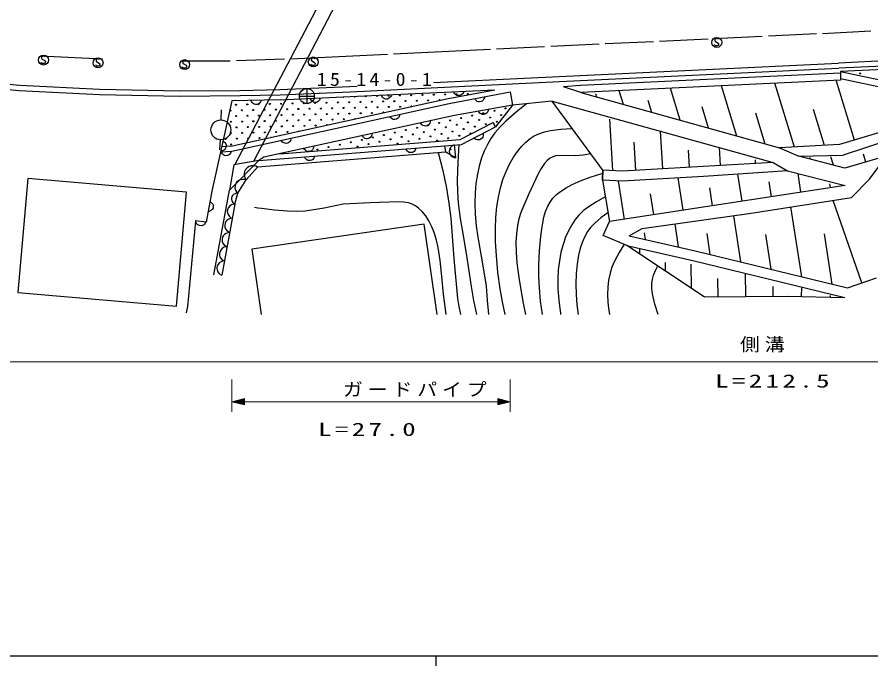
# Model space of a CAD drawing. Units: millimetres, scale not verified. Extents: x 40000 to 680000, y 20000 to 380000.
# Drawn here: x 126106 to 211504, y 204000 to 268929 of the extents above; entities that cross this region are included whole.
import ezdxf

# ---------------------------------------------------------------- set-up
doc = ezdxf.new("R2010")
doc.units = ezdxf.units.MM
doc.header["$LTSCALE"] = 1000
for name, color, linetype, lineweight in [('M-BGD', 7, 'Continuous', 25), ('M-STR-HTXT', 7, 'Continuous', 13), ('M-TTL-BAND', 7, 'Continuous', 25)]:
    doc.layers.add(name, color=color, linetype=linetype, lineweight=lineweight)
doc.layers.add('M-BMK-SRVR', color=3, linetype='Continuous')
doc.styles.add('ＭＳ ゴシック', font='')
doc.styles.get('ＭＳ ゴシック').set_extended_font_data('MS Gothic')

# ---------------------------------------------------------------- blocks, each defined once
blk = doc.blocks.new('BUHIN1')
at = {"color": 3, "linetype": 'Continuous', "lineweight": 25}
for p, q in [((-699, 262), (699, -262)), ((262, 699), (-262, -699))]:
    blk.add_line(p, q, dxfattribs=at)
blk.add_circle((0, 0), 746, dxfattribs=at)
blk = doc.blocks.new('BUHIN4')
at = {"color": 7, "linetype": 'Continuous', "lineweight": 25}
blk.add_circle((0, 0), 995, dxfattribs=at)
blk = doc.blocks.new('BUHIN5')
at = {"color": 7, "linetype": 'Continuous', "lineweight": 13}
for points in [[(0, 0), (1061, -731), (1280, -146)], [(240, -90), (1174, -206), (1021, -616)], [(357, -134), (1114, -234), (993, -556)], [(477, -179), (1053, -261), (966, -495)], [(594, -223), (993, -289), (938, -435)]]:
    blk.add_lwpolyline(points, close=True, dxfattribs=at)
for points in [[(120, -45), (1234, -179), (1048, -676), (123, -46)], [(922, -345), (714, -268), (933, -316), (911, -375), (714, -268)]]:
    blk.add_lwpolyline(points, dxfattribs=at)
blk = doc.blocks.new('BUHIN6')
at = {"color": 7, "linetype": 'Continuous', "lineweight": 13}
for points in [[(0, 0), (-1061, 731), (-1280, 146)], [(-240, 90), (-1174, 206), (-1021, 616)], [(-357, 134), (-1114, 234), (-993, 556)], [(-477, 179), (-1053, 261), (-966, 495)], [(-594, 223), (-993, 289), (-938, 435)]]:
    blk.add_lwpolyline(points, close=True, dxfattribs=at)
for points in [[(-120, 45), (-1234, 179), (-1048, 676), (-123, 46)], [(-922, 345), (-714, 268), (-933, 316), (-911, 375), (-714, 268)]]:
    blk.add_lwpolyline(points, dxfattribs=at)
blk = doc.blocks.new('BUHIN42')
at = {"color": 7, "linetype": 'Continuous', "lineweight": 25}
blk.add_lwpolyline([(373, 621), (202, 660), (36, 658), (-173, 619), (-330, 527), (-464, 409), (-580, 217), (-621, 43), (-628, -139), (-564, -342), (-486, -486), (-373, -621)], dxfattribs=at)
blk = doc.blocks.new('BUHIN53')
at = {"color": 7, "linetype": 'Continuous', "lineweight": 25}
blk.add_lwpolyline([(495, -71), (439, -179), (366, -267), (256, -362), (139, -406), (18, -424), (-136, -402), (-247, -351), (-348, -276), (-429, -153), (-474, -48), (-495, 71)], dxfattribs=at)
blk = doc.blocks.new('BUHIN54')
at = {"color": 7, "linetype": 'Continuous', "lineweight": 25}
blk.add_lwpolyline([(481, -138), (410, -237), (326, -315), (204, -394), (82, -421), (-41, -423), (-190, -380), (-293, -314), (-382, -226), (-445, -93), (-476, 17), (-481, 138)], dxfattribs=at)
blk = doc.blocks.new('BUHIN58')
at = {"color": 7, "linetype": 'Continuous', "lineweight": 25}
blk.add_lwpolyline([(495, -71), (439, -179), (366, -267), (256, -363), (139, -406), (17, -424), (-136, -402), (-247, -351), (-348, -276), (-429, -153), (-474, -48), (-495, 71)], dxfattribs=at)
blk = doc.blocks.new('BUHIN62')
at = {"color": 7, "linetype": 'Continuous', "lineweight": 25}
blk.add_lwpolyline([(476, -153), (403, -250), (316, -324), (192, -400), (69, -424), (-54, -421), (-201, -374), (-302, -305), (-389, -214), (-448, -79), (-476, 32), (-476, 153)], dxfattribs=at)
blk = doc.blocks.new('BUHIN67')
at = {"color": 7, "linetype": 'Continuous', "lineweight": 25}
blk.add_lwpolyline([(258, 248), (243, 285), (214, 315), (168, 343), (96, 370), (29, 376), (-36, 360), (-85, 320), (-108, 267), (-119, 231), (-118, 178), (-95, 140), (105, -104), (118, -156), (114, -222), (89, -276), (56, -315), (7, -344), (-73, -338), (-181, -298), (-225, -273), (-262, -236), (-286, -186), (-299, -120)], dxfattribs=at)
blk.add_circle((0, 0), 498, dxfattribs=at)

msp = doc.modelspace()

# ---------------------------------------------------------------- linework, layer by layer
at = {"layer": 'M-BGD'}
for p, q in [((162285, 281683), (147882, 254166)), ((163905, 281543), (149743, 254488)), ((211498, 267504), (206674, 267261)), ((279209, 267733), (208265, 264321)), ((189758, 266459), (184913, 266240)), ((195221, 266719), (190357, 266495)), ((200641, 266996), (195801, 266752)), ((206072, 267238), (201244, 267008)), ((279234, 267214), (208290, 263802)), ((173451, 265672), (163758, 265218)), ((178867, 265943), (174040, 265713)), ((184332, 266208), (179483, 265970)), ((134641, 264703), (128464, 265009)), ((163162, 265183), (153464, 264709)), ((239762, 264965), (208450, 263481)), ((147434, 264528), (142597, 264528)), ((152869, 264717), (148038, 264537)), ((180334, 262995), (208265, 264321)), ((180358, 262476), (208290, 263802)), ((208414, 263323), (182443, 262075)), ((208450, 263481), (208447, 262624)), ((208450, 263481), (215443, 262016)), ((116356, 262465), (126330, 261582)), ((116410, 262982), (126366, 262101)), ((159408, 261463), (180358, 262476)), ((167755, 262387), (180334, 262995)), ((208447, 262624), (182497, 261377)), ((203859, 255912), (201905, 262309)), ((209846, 256615), (208017, 262603)), ((208448, 262766), (215388, 261312)), ((126330, 261582), (134335, 261182)), ((126366, 262101), (134353, 261701)), ((134353, 261701), (142381, 261536)), ((142381, 261536), (148392, 261585)), ((148392, 261585), (152395, 261674)), ((152395, 261674), (159383, 261983)), ((152413, 261154), (159406, 261463)), ((159383, 261983), (160126, 262019)), ((159432, 260964), (173893, 261663)), ((169207, 260784), (173893, 261663)), ((169307, 260294), (175428, 261442)), ((175428, 261442), (175650, 260122)), ((182443, 262075), (180749, 261944)), ((182497, 261377), (180749, 261944)), ((182497, 261377), (202355, 255827)), ((186753, 260188), (186333, 261561)), ((192426, 258602), (191447, 261807)), ((198100, 257016), (196562, 262053)), ((134335, 261182), (142377, 261016)), ((142377, 261016), (148404, 261065)), ((147594, 260547), (145597, 251507)), ((147477, 256007), (169207, 260784)), ((152429, 260654), (147594, 260547)), ((148404, 261065), (152413, 261154)), ((152429, 260654), (159428, 260964)), ((179630, 260512), (175650, 260122)), ((179630, 260512), (201729, 254391)), ((184699, 253619), (179630, 260512)), ((184096, 260930), (183995, 261263)), ((189589, 259395), (189228, 260577)), ((146515, 258637), (146541, 259636)), ((147584, 255518), (169307, 260294)), ((175650, 260122), (169870, 259090)), ((175650, 260122), (173955, 257937)), ((195263, 257809), (194613, 259936)), ((206868, 256081), (205768, 259681)), ((169870, 259090), (150788, 254902)), ((200937, 256224), (199998, 259296)), ((170431, 256683), (173726, 258381)), ((170570, 256193), (173955, 257937)), ((173955, 257937), (173726, 258381)), ((185681, 253563), (185378, 258719)), ((214267, 257966), (208372, 256165)), ((190687, 253744), (190465, 257511)), ((146413, 256640), (146337, 255643)), ((152370, 255249), (170431, 256683)), ((188005, 253586), (187840, 256395)), ((214444, 256981), (208721, 255114)), ((146482, 255439), (147584, 255518)), ((147477, 256007), (146577, 255942)), ((169004, 255421), (150167, 253925)), ((150283, 254582), (170570, 256193)), ((169004, 255421), (168874, 256058)), ((169964, 254842), (169004, 255421)), ((169806, 256132), (169964, 254842)), ((193369, 253902), (193268, 255612)), ((196465, 254083), (196360, 255878)), ((208372, 256165), (202355, 255827)), ((202355, 255827), (204311, 254999)), ((147363, 251616), (150283, 254582)), ((150283, 254582), (147783, 254149)), ((150788, 254902), (150283, 254582)), ((199974, 254288), (199953, 254647)), ((204311, 254999), (208721, 255114)), ((208909, 253793), (204311, 254999)), ((205460, 254698), (205410, 254867)), ((207759, 254095), (207508, 254943)), ((213110, 255038), (208909, 253793)), ((211009, 254416), (210774, 255210)), ((211363, 252707), (213110, 255038)), ((147783, 254149), (147363, 251616)), ((149003, 252641), (150167, 253925)), ((194710, 253980), (186664, 253507)), ((201729, 254391), (194710, 253980)), ((201729, 254391), (203149, 253547)), ((184642, 252621), (184699, 253619)), ((184699, 253619), (184642, 252621)), ((186664, 253507), (184699, 253619)), ((194769, 252982), (186665, 252506)), ((192729, 249593), (192231, 252833)), ((203149, 253547), (194769, 252982)), ((198616, 250499), (198198, 253213)), ((203149, 253547), (208918, 252084)), ((204503, 251405), (204215, 253277)), ((127186, 252777), (126192, 241364)), ((143037, 251397), (127186, 252777)), ((148170, 251301), (149003, 252641)), ((186665, 252506), (184642, 252621)), ((184642, 252621), (185371, 248460)), ((208918, 252084), (185371, 248460)), ((186843, 248687), (186251, 252529)), ((201559, 250952), (201332, 252429)), ((207446, 251858), (207389, 252232)), ((209562, 250872), (211363, 252707)), ((142044, 239984), (143037, 251397)), ((145597, 251507), (145016, 248410)), ((145777, 243144), (147363, 251616)), ((147880, 250220), (148170, 251301)), ((189786, 249140), (189461, 251250)), ((195673, 250046), (195399, 251826)), ((147880, 250220), (146571, 243096)), ((199533, 249320), (209562, 250872)), ((210601, 242338), (207719, 250586)), ((204578, 242945), (203503, 249934)), ((143182, 239973), (143980, 248518)), ((145016, 248410), (143920, 248524)), ((188637, 247773), (199533, 249320)), ((198488, 244432), (197777, 249050)), ((166814, 248200), (149574, 245720)), ((168113, 239172), (166814, 248200)), ((184722, 247084), (185371, 248460)), ((187325, 247043), (188637, 247773)), ((192271, 245921), (191916, 248228)), ((187104, 246068), (184722, 247084)), ((187325, 247043), (193920, 245548)), ((188973, 246669), (188870, 247342)), ((195442, 245176), (195122, 247258)), ((201533, 243689), (200997, 247171)), ((207624, 242202), (206850, 247229)), ((187104, 246068), (193690, 244574)), ((194837, 240942), (187104, 246068)), ((149574, 245720), (150516, 239172)), ((188393, 245213), (188390, 245700)), ((193920, 245548), (209147, 241830)), ((190971, 243505), (190966, 244381)), ((193690, 244574), (208909, 240858)), ((193548, 241796), (193535, 244208)), ((196218, 240949), (196208, 242756)), ((198980, 240965), (198967, 243286)), ((209147, 241830), (212055, 242846)), ((201742, 240980), (201736, 241958)), ((204569, 240955), (204591, 241913)), ((126192, 241364), (142044, 239984)), ((194837, 240942), (203123, 240988)), ((203123, 240988), (208909, 240858)), ((207463, 240891), (207467, 241082)), ((143053, 239344), (143182, 239973))]:
    msp.add_line(p, q, dxfattribs=at)
for points in [[(150511, 260612), (150474, 260496), (150416, 260397), (150324, 260285), (150215, 260223), (150098, 260185), (149943, 260182), (149825, 260214), (149714, 260271), (149614, 260379), (149552, 260475), (149512, 260590)], [(156430, 260831), (156396, 260715), (156340, 260615), (156250, 260500), (156143, 260436), (156027, 260395), (155872, 260389), (155753, 260418), (155640, 260474), (155538, 260579), (155474, 260674), (155431, 260787)], [(172859, 260960), (172841, 260840), (172800, 260733), (172727, 260607), (172630, 260528), (172521, 260472), (172369, 260443), (172247, 260456), (172128, 260495), (172011, 260585), (171934, 260670), (171876, 260776)], [(177067, 260261), (176007, 259412), (174989, 258520), (174420, 257948), (173893, 257332), (173496, 256779), (173149, 256191), (172830, 255525), (172564, 254829), (172325, 254023), (172144, 253201), (172005, 252272), (171926, 251342), (171901, 250281), (171937, 249220), (172034, 248053), (172192, 246889), (172632, 244448), (173012, 241995), (173128, 240584), (173262, 239172)], [(173252, 259694), (173233, 259574), (173191, 259467), (173117, 259342), (173019, 259264), (172910, 259209), (172757, 259182), (172635, 259195), (172516, 259235), (172401, 259326), (172325, 259412), (172268, 259518)], [(172707, 257294), (172724, 257173), (172716, 257059), (172682, 256918), (172611, 256814), (172523, 256729), (172385, 256658), (172265, 256636), (172139, 256638), (172002, 256692), (171904, 256751), (171818, 256836)], [(174919, 239172), (174640, 240444), (174418, 241733), (174201, 243390), (174042, 245060), (173966, 246428), (173950, 247794), (173993, 248886), (174097, 249981), (174244, 250921), (174450, 251853), (174702, 252668), (175017, 253476), (175362, 254202), (175766, 254909), (176157, 255487), (176594, 256025), (176990, 256424), (177418, 256771), (177838, 257033), (178294, 257247), (178869, 257439), (179472, 257576), (180477, 257713), (181521, 257792), (181573, 257796), (181626, 257799)], [(146703, 256515), (146807, 256451), (146889, 256372), (146976, 256255), (147011, 256135), (147020, 256013), (146986, 255861), (146927, 255754), (146845, 255660), (146716, 255588), (146608, 255551), (146488, 255539)], [(147532, 255515), (147500, 255397), (147447, 255295), (147360, 255179), (147255, 255111), (147140, 255068), (146986, 255057), (146866, 255083), (146752, 255135), (146647, 255238), (146580, 255331), (146534, 255443)], [(168233, 255360), (168676, 253587), (169062, 251793), (169304, 250315), (169488, 248817), (169795, 244783), (170163, 240763), (170291, 239965), (170445, 239172)], [(169806, 256132), (169664, 256066), (169547, 255973), (169421, 255830), (169361, 255678), (169331, 255521), (169355, 255321), (169422, 255175), (169517, 255043), (169674, 254934), (169809, 254875), (169964, 254842)], [(172092, 239172), (171795, 240568), (171558, 241975), (171168, 244624), (170718, 247271), (170461, 248781), (170264, 250305), (170184, 251456), (170163, 252621), (170215, 254390), (170320, 256173)], [(183497, 255254), (182715, 255115), (181918, 255035), (180942, 255075), (180007, 255053), (179706, 254957), (179421, 254802), (179125, 254564), (178850, 254261), (178519, 253785), (178217, 253239), (177292, 251226), (176505, 249376), (176296, 248728), (176143, 248057), (176042, 247237), (176000, 246410), (176018, 245377), (176097, 244342), (176278, 242880), (176518, 241425), (176732, 240300), (176971, 239172)], [(150167, 253925), (149976, 254011), (149781, 254048), (149526, 254050), (149321, 253979), (149136, 253872), (148955, 253673), (148867, 253478), (148816, 253267), (148844, 253013), (148902, 252826), (149003, 252641)], [(178659, 239172), (178473, 240485), (178344, 241819), (178289, 242972), (178294, 244123), (178365, 245542), (178499, 246994), (178622, 247946), (178805, 248893), (178971, 249467), (179191, 250009), (179417, 250419), (179697, 250803), (180044, 251161), (180446, 251488), (181009, 251852), (181615, 252172), (182515, 252565), (183435, 252901), (184057, 253106), (184681, 253302)], [(149003, 252641), (148818, 252686), (148637, 252687), (148408, 252648), (148236, 252551), (148088, 252425), (147959, 252217), (147911, 252028), (147900, 251831), (147966, 251608), (148049, 251450), (148170, 251301)], [(148170, 251301), (148035, 251294), (147912, 251257), (147765, 251183), (147668, 251082), (147594, 250966), (147549, 250798), (147555, 250660), (147588, 250524), (147679, 250387), (147768, 250296), (147880, 250220)], [(145399, 250450), (145505, 250390), (145589, 250313), (145680, 250199), (145719, 250080), (145731, 249958), (145703, 249806), (145647, 249697), (145568, 249600), (145441, 249524), (145335, 249483), (145215, 249467)], [(169018, 239172), (168763, 241211), (168564, 243302), (168430, 244584), (168237, 245857), (168068, 246609), (167838, 247356), (167594, 247953), (167288, 248543), (166979, 249024), (166622, 249467), (166303, 249777), (165945, 250040), (165610, 250212), (165254, 250327), (164771, 250407), (164257, 250429), (161430, 250339), (158726, 250193), (156834, 249823), (154919, 249511), (154036, 249471), (153150, 249490), (151863, 249598), (150563, 249768), (150202, 249821), (149842, 249874)], [(184937, 250940), (184051, 250444), (183209, 249904), (182735, 249533), (182302, 249118), (181916, 248657), (181575, 248154), (181246, 247553), (180967, 246918), (180709, 246169), (180507, 245399), (180343, 244522), (180239, 243646), (180190, 242682), (180201, 241722), (180279, 240607), (180419, 239488), (180443, 239330), (180468, 239172)], [(144965, 248416), (144914, 248305), (144844, 248215), (144738, 248115), (144623, 248067), (144502, 248044), (144348, 248060), (144235, 248107), (144131, 248178), (144046, 248297), (143996, 248400), (143971, 248519)], [(185214, 249362), (184504, 248837), (183843, 248275), (183480, 247890), (183164, 247468), (182879, 246975), (182645, 246447), (182428, 245794), (182263, 245104), (182119, 244189), (182033, 243258), (181994, 242215), (182014, 241174), (182093, 240167), (182227, 239172)], [(186815, 246191), (186310, 245371), (185855, 244516), (185608, 243917), (185417, 243293), (185273, 242613), (185187, 241909), (185157, 241160), (185187, 240413), (185256, 239789), (185361, 239172)], [(190209, 239172), (189907, 240189), (189658, 241244), (189593, 241765), (189589, 242277), (189644, 242692), (189759, 243096), (189956, 243563), (190187, 244024)]]:
    msp.add_lwpolyline(points, dxfattribs=at)
for centre in [(210436, 263295), (160445, 260433), (161576, 260458), (162129, 261036), (162707, 260483), (163260, 261061), (163838, 260508), (164391, 261087), (164969, 260534), (165522, 261112), (166100, 260559), (166653, 261137), (167231, 260584), (167784, 261162), (168915, 261187), (170047, 261212), (171178, 261238), (147450, 259578), (148003, 260156), (148581, 259603), (149134, 260181), (149712, 259628), (150265, 260206), (150843, 259653), (151396, 260231), (151974, 259679), (152527, 260257), (153105, 259704), (153658, 260282), (154236, 259729), (154789, 260307), (155368, 259754), (155920, 260332), (156499, 259779), (157052, 260357), (157630, 259804), (158183, 260383), (158761, 259830), (159314, 260408), (159892, 259855), (161023, 259880), (162154, 259905), (163285, 259930), (164416, 259955), (174949, 259796), (148028, 259025), (149159, 259050), (150290, 259075), (151421, 259100), (152552, 259126), (153683, 259151), (154815, 259176), (155946, 259201), (157077, 259226), (158208, 259251), (159339, 259277), (160470, 259302), (161601, 259327), (170529, 258825), (171634, 259068), (172739, 259310), (173413, 258879), (173844, 259553), (174518, 259122), (147475, 258447), (148053, 257894), (148606, 258472), (149184, 257919), (149737, 258497), (150315, 257944), (150868, 258522), (151446, 257969), (151999, 258547), (152578, 257994), (153131, 258573), (153709, 258020), (154262, 258598), (154840, 258045), (155393, 258623), (155971, 258070), (156524, 258648), (157655, 258673), (158786, 258698), (166108, 257855), (167214, 258098), (168319, 258340), (168992, 257909), (169424, 258583), (170097, 258151), (171203, 258394), (171876, 257963), (172308, 258637), (172981, 258205), (174086, 258448), (147500, 257316), (148631, 257341), (149762, 257366), (150894, 257391), (152025, 257416), (153156, 257441), (162793, 257127), (163898, 257370), (165003, 257612), (165677, 257181), (166782, 257424), (167887, 257666), (168561, 257235), (169666, 257478), (170340, 257046), (170771, 257720), (171445, 257289), (146947, 256737), (147525, 256185), (148078, 256763), (149209, 256788), (150341, 256813), (158373, 256157), (159478, 256400), (160583, 256642), (161257, 256211), (161688, 256885), (162362, 256453), (163467, 256696), (164141, 256265), (164572, 256939), (165246, 256507), (166351, 256750), (167456, 256992), (168130, 256561), (169235, 256804), (156163, 255672), (157268, 255914), (160152, 255968), (169459, 255687)]:
    msp.add_circle(centre, 49.8, dxfattribs=at)
for centre, start, end in [((158736, 260961), 216.14363, 328.91521), ((159867, 260986), 183.89282, 1.64135), ((160998, 261011), 147.84699, 37.68717), ((168362, 260609), 359.79752, 204.99955), ((165547, 259981), 10.7164, 194.08066), ((159917, 258724), 32.77931, 172.01775), ((162732, 259352), 21.5736, 183.22347), ((157102, 258095), 44.8825, 159.91456), ((154287, 257467), 58.93978, 145.85729), ((151472, 256838), 78.55825, 126.23881), ((155058, 255429), 46.15404, 142.92682)]:
    msp.add_arc(centre, 49.8, start, end, dxfattribs=at)
at = {"layer": 'M-STR-HTXT'}
for p, q in [((103314, 234442), (319358, 234442)), ((147594, 232678), (147594, 229432)), ((175428, 229432), (175428, 232678)), ((147594, 230432), (175428, 230432))]:
    msp.add_line(p, q, dxfattribs=at)
at = {"layer": 'M-TTL-BAND'}
for p, q in [((40000, 205000), (579000, 205000)), ((168000, 205000), (168000, 204000))]:
    msp.add_line(p, q, dxfattribs=at)

# ---------------------------------------------------------------- block references
at = {"layer": 'M-BGD', "rotation": 20.54541}
for name, p in [('BUHIN67', (196091, 266388)), ('BUHIN67', (128749, 264630)), ('BUHIN67', (134205, 264355)), ('BUHIN67', (142870, 264171)), ('BUHIN67', (155731, 264438)), ('BUHIN62', (163048, 261139)), ('BUHIN62', (170278, 261488)), ('BUHIN4', (146488, 257637)), ('BUHIN53', (163877, 259100)), ('BUHIN58', (166953, 258450)), ('BUHIN58', (161120, 257170)), ('BUHIN53', (153015, 256712)), ('BUHIN58', (155287, 255889)), ('BUHIN54', (165499, 255790)), ('BUHIN54', (155355, 254984)), ('BUHIN42', (147750, 249507)), ('BUHIN42', (147488, 248082)), ('BUHIN42', (147226, 246658)), ('BUHIN42', (146964, 245233)), ('BUHIN42', (146702, 243808))]:
    msp.add_blockref(name, p, dxfattribs=at)
at = {"layer": 'M-BMK-SRVR', "rotation": 20.54541}
msp.add_blockref('BUHIN1', (155089, 261019), dxfattribs=at)
at = {"layer": 'M-STR-HTXT', "rotation": 20.54541}
for name, p in [('BUHIN5', (147594, 230432)), ('BUHIN6', (175428, 230432))]:
    msp.add_blockref(name, p, dxfattribs=at)

# ---------------------------------------------------------------- texts
at = {"layer": 'M-BMK-SRVR', "insert": (156089, 262019), "char_height": 1320, "attachment_point": 7, "style": 'ＭＳ ゴシック'}
msp.add_mtext('\\T1.33;\\W1.1;15-14-0-1', dxfattribs=at)
at = {"layer": 'M-STR-HTXT', "char_height": 1320, "attachment_point": 7, "style": 'ＭＳ ゴシック'}
for s, insert in [('\\T1.25;\\W1.1;側溝', (198413, 235367)), ('\\T1.25;\\W1.5;L=212.5', (195921, 231836)), ('\\T1.25;\\W1.1;ガードパイプ', (158705, 230932)), ('\\T1.25;\\W1.5;L=27.0', (156209, 226993))]:
    msp.add_mtext(s, dxfattribs=dict(at, insert=insert))

doc.saveas('drawing.dxf')
